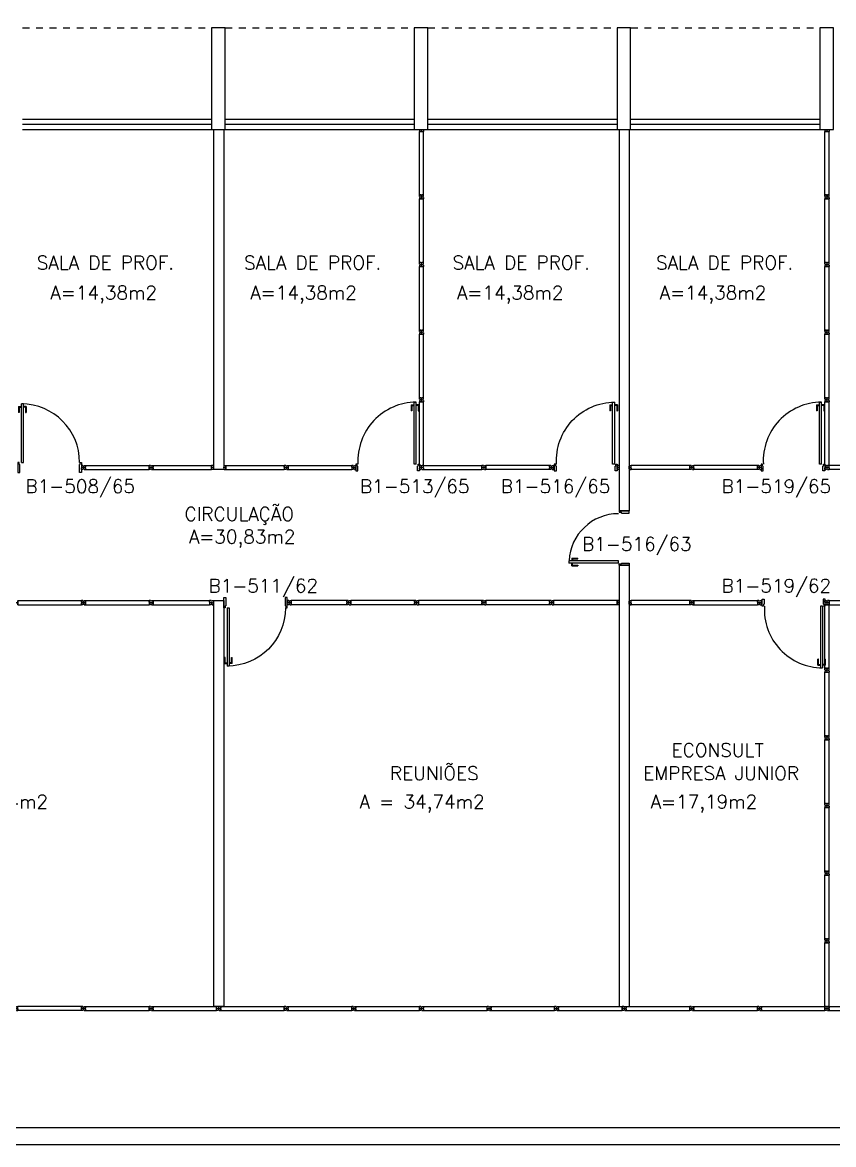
# Model space of a CAD drawing. Extents: x -16 to 243, y 482 to 579.
# Drawn here: x 39.38 to 51.38, y 552.19 to 568.78 of the extents above; entities that cross this region are included whole.
import ezdxf

# ---------------------------------------------------------------- set-up
doc = ezdxf.new("R2010")
doc.units = 0
doc.header["$LTSCALE"] = 0.02
doc.header["$MEASUREMENT"] = 0
doc.linetypes.add('HIDDEN2', pattern=[0.1875, 0.125, -0.0625])
doc.layers.get('0').update_dxf_attribs({"linetype": 'CONTINUOUS'})
for name, color, linetype in [('ALV', 2, 'CONTINUOUS'), ('AREA', 2, 'CONTINUOUS'), ('DIV', 2, 'CONTINUOUS'), ('ESQ', 1, 'CONTINUOUS'), ('ESTR', 3, 'CONTINUOUS'), ('PROJ', 1, 'HIDDEN2'), ('TEXTO', 2, 'CONTINUOUS'), ('TEXTO-ENDEREÇO', 2, 'CONTINUOUS'), ('USO1', 2, 'CONTINUOUS')]:
    doc.layers.add(name, color=color, linetype=linetype)
doc.styles.add('1', font='romans.shx')
doc.styles.add('UNB-100', font='simplex.shx', dxfattribs={"height": 0.2})
doc.styles.add('UNB-100-1', font='simplex.shx', dxfattribs={"height": 0.2})
doc.dimstyles.new('1-600', dxfattribs={"dimtxt": 1.1, "dimasz": 2.5, "dimexe": 2, "dimexo": 4, "dimgap": 0.2, "dimtad": 1, "dimdec": 0, "dimzin": 4, "dimdsep": 46, "dimlunit": 6, "dimtxsty": '1', "dimblk1": 'NONE', "dimblk2": 'NONE', "dimsah": 1, "dimcen": 0, "dimclrd": 2, "dimclre": 2, "dimclrt": 2, "dimadec": 0, "dimazin": 0, "dimtfac": 1, "dimtdec": 0, "dimtmove": 2, "dimatfit": 3, "dimldrblk": 'NONE', "dimfxl": 0, "dimtolj": 1, "dimtzin": 0, "dimarcsym": 0})

# ---------------------------------------------------------------- blocks, each defined once
blk = doc.blocks.new('PILAR-SLN')
blk.add_lwpolyline([(0.2, 0), (0.2, -1.5), (0, -1.5), (0, 0)], close=True)
blk = doc.blocks.new('DIVMT-SLN')
for p, q in [((-0.03, 0.03), (-0.03, 0.006)), ((-0.008, 0.03), (-0.03, 0.03)), ((-0.0185, 0.006), (-0.03, 0.006)), ((-0.0185, -0.006), (-0.0185, 0.006)), ((-0.008, 0.03), (-0.008, 0.02)), ((-0.008, 0.02), (0.008, 0.02)), ((-0.0051, 0), (0.0051, 0)), ((0.0051, 0), (-0.0051, 0)), ((-0.0051, 0), (0.0051, 0)), ((0, -0.0051), (0, 0.0051)), ((0, 0.0051), (0, -0.0051)), ((0.008, 0.03), (0.008, 0.02)), ((0.008, 0.03), (0.03, 0.03)), ((0.0205, 0.006), (0.03, 0.006)), ((0.0205, -0.006), (0.0205, 0.006)), ((0.0205, 0.006), (0.0205, -0.006)), ((0.0205, 0.006), (0.03, 0.006)), ((0.97, 0.03), (0.03, 0.03)), ((0.03, 0.006), (0.03, 0.03)), ((0.03, -0.03), (0.03, 0.03)), ((0.03, -0.005), (0.03, 0.005)), ((0.97, -0.03), (0.97, 0.03)), ((0.97, 0.03), (0.97, 0.009)), ((0.97, 0.009), (0.97, 0.027)), ((0.9795, 0.006), (0.97, 0.006)), ((0.97, -0.005), (0.97, 0.005)), ((0.9795, 0.006), (0.9795, -0.006)), ((1.0051, 0), (0.9949, 0)), ((1, 0.0051), (1, -0.0051)), ((-0.0185, -0.006), (-0.03, -0.006)), ((-0.03, -0.03), (-0.03, -0.006)), ((-0.008, -0.03), (-0.03, -0.03)), ((-0.008, -0.03), (-0.008, -0.02)), ((-0.008, -0.02), (0.008, -0.02)), ((0.008, -0.03), (0.008, -0.02)), ((0.008, -0.03), (0.03, -0.03)), ((0.0205, -0.006), (0.03, -0.006)), ((0.0205, -0.006), (0.03, -0.006)), ((0.03, -0.006), (0.03, -0.03)), ((0.97, -0.03), (0.03, -0.03)), ((0.9795, -0.006), (0.97, -0.006)), ((0.97, -0.009), (0.97, -0.027))]:
    blk.add_line(p, q)
blk = doc.blocks.new('MTT-SLN')
for p, q in [((-0.008, 0.03), (-0.03, 0.03)), ((-0.03, 0.03), (-0.03, 0.006)), ((-0.0185, 0.006), (-0.03, 0.006)), ((-0.0185, -0.006), (-0.0185, 0.006)), ((-0.008, 0.03), (-0.008, 0.02)), ((-0.008, 0.02), (0.008, 0.02)), ((-0.0051, 0), (0.0051, 0)), ((0, -0.0051), (0, 0.0051)), ((0.008, 0.03), (0.03, 0.03)), ((0.008, 0.03), (0.008, 0.02)), ((0.0205, -0.006), (0.0205, 0.006)), ((0.0205, 0.006), (0.03, 0.006)), ((0.03, 0.006), (0.03, 0.03)), ((-0.03, -0.03), (-0.03, -0.006)), ((-0.0185, -0.006), (-0.03, -0.006)), ((-0.008, -0.03), (-0.03, -0.03)), ((-0.008, -0.02), (0.008, -0.02)), ((-0.008, -0.03), (-0.008, -0.02)), ((0.008, -0.03), (0.008, -0.02)), ((0.008, -0.03), (0.03, -0.03)), ((0.0205, -0.006), (0.03, -0.006)), ((0.03, -0.006), (0.03, -0.03))]:
    blk.add_line(p, q)
blk = doc.blocks.new('MTINI-SLN')
for p, q in [((-0.03, 0.008), (-0.03, 0.03)), ((0.03, 0.03), (-0.03, 0.03)), ((-0.03, 0.008), (-0.02, 0.008)), ((-0.009, 0.03), (-0.027, 0.03)), ((-0.02, 0.008), (-0.02, 0)), ((-0.001, 0), (-0.02, 0)), ((-0.006, 0.02), (-0.006, 0.03)), ((-0.006, 0.023), (-0.006, 0.027)), ((-0.006, 0.02), (0.006, 0.02)), ((0.005, 0.03), (-0.005, 0.03)), ((0.005, 0), (-0.005, 0)), ((0.004, 0.02), (-0.004, 0.02)), ((0.02, 0), (-0.001, 0)), ((0, -0.005), (0, 0.005)), ((0.006, 0.02), (0.006, 0.03)), ((0.006, 0.023), (0.006, 0.027)), ((0.009, 0.03), (0.027, 0.03)), ((0.03, 0.008), (0.02, 0.008)), ((0.02, 0), (0.02, 0.008)), ((0.03, 0.008), (0.03, 0.03))]:
    blk.add_line(p, q)
blk = doc.blocks.new('DIV-SLN')
for p, q in [((-0.0051, 0), (0.0051, 0)), ((0, -0.0051), (0, 0.0051)), ((0.0205, 0.006), (0.03, 0.006)), ((0.0205, -0.006), (0.0205, 0.006)), ((0.03, 0.03), (0.97, 0.03)), ((0.03, 0.03), (0.03, -0.03)), ((0.03, 0.009), (0.03, 0.027)), ((0.03, 0.005), (0.03, -0.005)), ((0.97, 0.03), (0.97, -0.03)), ((0.9795, 0.006), (0.97, 0.006)), ((0.97, 0.005), (0.97, -0.005)), ((0.9795, -0.006), (0.9795, 0.006)), ((1.0051, 0), (0.9949, 0)), ((0.9949, 0), (1.0051, 0)), ((1, -0.0051), (1, 0.0051)), ((0.0205, -0.006), (0.03, -0.006)), ((0.03, -0.03), (0.03, -0.009)), ((0.03, -0.009), (0.03, -0.027)), ((0.03, -0.03), (0.97, -0.03)), ((0.9795, -0.006), (0.97, -0.006))]:
    blk.add_line(p, q)
blk = doc.blocks.new('PDV1E-SLN')
at = {"layer": 'DIV'}
for p, q in [((-0.94, 0.075), (-0.91, 0.075)), ((-0.94, 0.06), (-0.94, 0.075)), ((-0.94, -0.06), (-0.94, 0.06)), ((-0.91, 0.075), (-0.91, -0.045)), ((0, 0.075), (-0.03, 0.075)), ((-0.03, 0.075), (-0.03, -0.045)), ((0, 0.06), (0, 0.075)), ((0, -0.06), (0, 0.06)), ((-0.94, -0.075), (-0.94, -0.06)), ((-0.92, -0.075), (-0.94, -0.075)), ((-0.92, -0.045), (-0.92, -0.075)), ((-0.92, -0.045), (-0.91, -0.045)), ((-0.082, -0.075), (-0.082, -0.94)), ((-0.052, -0.075), (-0.082, -0.075)), ((-0.052, -0.075), (-0.052, -0.94)), ((-0.02, -0.045), (-0.03, -0.045)), ((-0.02, -0.045), (-0.02, -0.075)), ((-0.02, -0.075), (0, -0.075)), ((0, -0.075), (0, -0.06)), ((-0.082, -0.94), (-0.052, -0.94))]:
    blk.add_line(p, q, dxfattribs=at)
at = {"layer": 'DIV', "color": 1}
for p, q in [((-0.114, -0.81), (-0.124, -0.81)), ((-0.124, -0.9), (-0.124, -0.81)), ((-0.114, -0.89), (-0.114, -0.81)), ((-0.019, -0.81), (-0.009, -0.81)), ((-0.019, -0.89), (-0.019, -0.81)), ((-0.009, -0.9), (-0.009, -0.81)), ((-0.124, -0.9), (-0.082, -0.9)), ((-0.114, -0.89), (-0.082, -0.89)), ((-0.019, -0.89), (-0.052, -0.89)), ((-0.009, -0.9), (-0.052, -0.9))]:
    blk.add_line(p, q, dxfattribs=at)
blk.add_arc((-0.049, -0.075), 0.864, 179.9757, 269.8462, dxfattribs=at)
blk = doc.blocks.new('PE80-SLN')
at = {"color": 2}
for p, q in [((0.075, 0), (-0.075, 0)), ((-0.075, -0.03), (-0.075, 0)), ((0.075, 0), (0.075, -0.02)), ((0.04, -0.03), (-0.075, -0.03)), ((0.075, -0.02), (0.04, -0.02)), ((0.04, -0.03), (0.04, -0.02)), ((0.085, -0.03), (0.817, -0.03)), ((0.085, -0.03), (0.085, -0.065)), ((0.085, -0.065), (0.817, -0.065)), ((0.817, -0.065), (0.817, -0.03)), ((0.04, -0.771), (-0.075, -0.771)), ((-0.075, -0.771), (-0.075, -0.801)), ((0.075, -0.801), (-0.075, -0.801)), ((0.075, -0.802), (-0.075, -0.802)), ((0.04, -0.771), (0.04, -0.781)), ((0.075, -0.781), (0.04, -0.781)), ((0.075, -0.801), (0.075, -0.781))]:
    blk.add_line(p, q, dxfattribs=at)
at = {"color": 1}
for p, q in [((0.777, 0.01), (0.687, 0.01)), ((0.687, 0), (0.687, 0.01)), ((0.777, 0.01), (0.777, -0.03)), ((0.767, 0), (0.687, 0)), ((0.767, -0.095), (0.687, -0.095)), ((0.687, -0.095), (0.687, -0.105)), ((0.777, -0.105), (0.687, -0.105)), ((0.767, 0), (0.767, -0.03)), ((0.767, -0.095), (0.767, -0.065)), ((0.777, -0.105), (0.777, -0.065))]:
    blk.add_line(p, q, dxfattribs=at)
blk.add_arc((0.085, -0.03), 0.731, 270, 357.3429, dxfattribs=at)
blk = doc.blocks.new('PDV2E-SLN')
at = {"layer": 'DIV', "color": 1}
for p, q in [((0.023, 0.925), (0.063, 0.925)), ((0.023, 0.925), (0.023, 0.835)), ((0.033, 0.835), (0.023, 0.835)), ((0.033, 0.915), (0.063, 0.915)), ((0.033, 0.915), (0.033, 0.835)), ((0.138, 0.925), (0.097, 0.925)), ((0.128, 0.915), (0.097, 0.915)), ((0.128, 0.915), (0.128, 0.835)), ((0.128, 0.835), (0.137, 0.835)), ((0.138, 0.925), (0.138, 0.835))]:
    blk.add_line(p, q, dxfattribs=at)
at = {"layer": 'DIV'}
for p, q in [((0.065, 0.05), (0.065, 0.965)), ((0.095, 0.965), (0.065, 0.965)), ((0.095, 0.05), (0.095, 0.965)), ((0.049, 0.05), (0.029, 0.05)), ((0.029, 0.05), (0.029, 0.035)), ((0.029, 0.035), (0.029, -0.035)), ((0.049, 0.02), (0.049, 0.05)), ((0.049, 0.02), (0.059, 0.02)), ((0.059, -0.05), (0.059, 0.02)), ((0.065, 0.05), (0.095, 0.05)), ((0.928, -0.05), (0.928, 0.02)), ((0.938, 0.02), (0.928, 0.02)), ((0.938, 0.05), (0.958, 0.05)), ((0.938, 0.02), (0.938, 0.05)), ((0.958, 0.05), (0.958, 0.035)), ((0.958, 0.035), (0.958, -0.035)), ((0.029, -0.035), (0.029, -0.05)), ((0.029, -0.05), (0.059, -0.05)), ((0.958, -0.05), (0.928, -0.05)), ((0.958, -0.035), (0.958, -0.05))]:
    blk.add_line(p, q, dxfattribs=at)
at = {"layer": 'DIV', "color": 1}
blk.add_arc((0.063, 0.1), 0.864, 356.655, 89.8436, dxfattribs=at)
blk = doc.blocks.new('PDV2D-SLN')
at = {"layer": 'DIV'}
for p, q in [((0.03, 0.05), (0.06, 0.05)), ((0.03, 0.035), (0.03, 0.05)), ((0.03, -0.035), (0.03, 0.035)), ((0.06, 0.05), (0.06, -0.02)), ((0.941, 0.05), (0.941, -0.02)), ((0.971, 0.05), (0.941, 0.05)), ((0.971, 0.035), (0.971, 0.05)), ((0.971, -0.035), (0.971, 0.035)), ((0.03, -0.05), (0.03, -0.035)), ((0.05, -0.05), (0.03, -0.05)), ((0.05, -0.02), (0.06, -0.02)), ((0.05, -0.02), (0.05, -0.05)), ((0.079, -0.05), (0.109, -0.05)), ((0.079, -0.05), (0.079, -0.965)), ((0.109, -0.05), (0.109, -0.965)), ((0.951, -0.02), (0.941, -0.02)), ((0.951, -0.02), (0.951, -0.05)), ((0.951, -0.05), (0.971, -0.05)), ((0.971, -0.05), (0.971, -0.035)), ((0.109, -0.965), (0.079, -0.965))]:
    blk.add_line(p, q, dxfattribs=at)
at = {"layer": 'DIV', "color": 1}
for p, q in [((0.036, -0.925), (0.036, -0.835)), ((0.046, -0.835), (0.036, -0.835)), ((0.036, -0.925), (0.076, -0.925)), ((0.046, -0.915), (0.046, -0.835)), ((0.046, -0.915), (0.076, -0.915)), ((0.141, -0.915), (0.111, -0.915)), ((0.151, -0.925), (0.111, -0.925)), ((0.141, -0.915), (0.141, -0.835)), ((0.141, -0.835), (0.151, -0.835)), ((0.151, -0.925), (0.151, -0.835))]:
    blk.add_line(p, q, dxfattribs=at)
blk.add_arc((0.076, -0.1), 0.864, 270.1564, 3.345, dxfattribs=at)
blk = doc.blocks.new('DIVINI-SLN')
for p, q in [((-0.005, 0), (0.005, 0)), ((0.008, 0.02), (0, 0.02)), ((0, 0.001), (0, 0.02)), ((0, -0.005), (0, 0.005)), ((0, -0.02), (0, 0.001)), ((0.008, 0.03), (0.03, 0.03)), ((0.008, 0.03), (0.008, 0.02)), ((0.02, 0.006), (0.03, 0.006)), ((0.02, 0.006), (0.02, -0.006)), ((0.02, -0.004), (0.02, 0.004)), ((0.023, 0.006), (0.027, 0.006)), ((0.97, 0.03), (0.03, 0.03)), ((0.03, -0.03), (0.03, 0.03)), ((0.03, 0.009), (0.03, 0.027)), ((0.03, -0.005), (0.03, 0.005)), ((0.97, 0.03), (0.97, 0.009)), ((0.97, -0.03), (0.97, 0.03)), ((0.97, 0.009), (0.97, 0.027)), ((0.98, 0.006), (0.97, 0.006)), ((0.97, -0.005), (0.97, 0.005)), ((0.98, 0.006), (0.98, -0.006)), ((0.99, 0), (1.008, 0)), ((0.999, 0.006), (0.999, -0.006)), ((0, -0.02), (0.008, -0.02)), ((0.008, -0.03), (0.008, -0.02)), ((0.008, -0.03), (0.03, -0.03)), ((0.02, -0.006), (0.03, -0.006)), ((0.023, -0.006), (0.027, -0.006)), ((0.03, -0.009), (0.03, -0.027)), ((0.97, -0.03), (0.03, -0.03)), ((0.98, -0.006), (0.97, -0.006)), ((0.97, -0.009), (0.97, -0.027))]:
    blk.add_line(p, q)
blk = doc.blocks.new('*D50')
at = {"layer": 'USO1', "color": 2, "lineweight": -2}
for p, q in [((30.181, 572.697), (30.181, 577.197)), ((96.184, 572.697), (96.184, 577.197)), ((96.184, 575.197), (30.181, 575.197))]:
    blk.add_line(p, q, dxfattribs=at)
at = {"layer": 'USO1', "color": 2, "insert": (63.183, 575.947), "char_height": 1.1, "attachment_point": 5, "style": '1'}
blk.add_mtext('\\A1;Economia', dxfattribs=at)
blk = doc.blocks.new('_NONE')
at = {"color": 0, "linetype": 'ByBlock'}
blk.add_circle((0, 0), 0.25, dxfattribs=at)

msp = doc.modelspace()

# ---------------------------------------------------------------- linework, layer by layer
at = {"layer": 'ALV'}
for p, q in [((42.212, 567.197), (42.212, 562.168)), ((42.362, 567.197), (42.362, 562.168)), ((48.212, 567.197), (48.212, 561.554)), ((48.362, 567.197), (48.362, 561.554)), ((42.362, 562.168), (42.212, 562.168)), ((48.362, 561.554), (48.212, 561.554)), ((48.212, 560.753), (48.212, 554.229)), ((48.362, 560.753), (48.212, 560.753)), ((48.362, 560.753), (48.362, 554.229)), ((42.212, 560.228), (42.212, 554.23)), ((42.212, 560.228), (42.362, 560.228)), ((42.362, 560.228), (42.362, 554.23)), ((42.212, 554.23), (42.362, 554.23)), ((48.212, 554.229), (48.362, 554.229)), ((0.227, 552.435), (222.187, 552.435)), ((0.227, 552.185), (222.237, 552.185))]:
    msp.add_line(p, q, dxfattribs=at)
at = {"layer": 'DIV'}
for p, q in [((41.282, 562.198), (41.292, 562.198)), ((41.287, 562.203), (41.287, 562.193)), ((41.307, 562.204), (41.317, 562.204)), ((41.307, 562.204), (41.307, 562.192)), ((41.307, 562.192), (41.317, 562.192)), ((41.317, 562.228), (41.317, 562.207)), ((41.317, 562.168), (41.317, 562.228)), ((41.317, 562.228), (42.182, 562.228)), ((41.317, 562.207), (41.317, 562.225)), ((41.317, 562.193), (41.317, 562.203)), ((41.317, 562.189), (41.317, 562.171)), ((41.317, 562.168), (42.182, 562.168)), ((42.182, 562.168), (42.182, 562.228)), ((42.357, 562.198), (42.367, 562.198)), ((42.362, 562.193), (42.362, 562.203)), ((42.382, 562.204), (42.392, 562.204)), ((42.382, 562.192), (42.382, 562.204)), ((42.382, 562.192), (42.392, 562.192)), ((42.392, 562.228), (42.392, 562.168)), ((42.392, 562.228), (43.257, 562.228)), ((42.392, 562.207), (42.392, 562.225)), ((42.392, 562.203), (42.392, 562.193)), ((42.392, 562.168), (42.392, 562.189)), ((42.392, 562.189), (42.392, 562.171)), ((42.392, 562.168), (43.257, 562.168)), ((43.257, 562.228), (43.257, 562.168)), ((43.279, 562.228), (43.257, 562.228)), ((43.257, 562.204), (43.257, 562.228)), ((43.266, 562.204), (43.257, 562.204)), ((43.266, 562.204), (43.257, 562.204)), ((43.257, 562.203), (43.257, 562.193)), ((43.266, 562.192), (43.257, 562.192)), ((43.266, 562.192), (43.257, 562.192)), ((43.257, 562.192), (43.257, 562.168)), ((43.279, 562.168), (43.257, 562.168)), ((43.266, 562.192), (43.266, 562.204)), ((43.266, 562.204), (43.266, 562.192)), ((43.279, 562.228), (43.279, 562.218)), ((43.295, 562.218), (43.279, 562.218)), ((43.295, 562.178), (43.279, 562.178)), ((43.279, 562.168), (43.279, 562.178)), ((43.292, 562.198), (43.282, 562.198)), ((43.282, 562.198), (43.292, 562.198)), ((43.292, 562.198), (43.282, 562.198)), ((43.287, 562.193), (43.287, 562.203)), ((43.287, 562.203), (43.287, 562.193)), ((43.295, 562.228), (43.317, 562.228)), ((43.295, 562.228), (43.295, 562.218)), ((43.295, 562.168), (43.295, 562.178)), ((43.295, 562.168), (43.317, 562.168)), ((43.305, 562.204), (43.305, 562.192)), ((43.305, 562.204), (43.317, 562.204)), ((43.305, 562.192), (43.317, 562.192)), ((43.317, 562.228), (43.317, 562.204)), ((43.317, 562.168), (43.317, 562.192)), ((45.316, 562.228), (46.181, 562.228)), ((45.316, 562.168), (46.181, 562.168)), ((46.181, 562.168), (46.181, 562.228)), ((46.191, 562.204), (46.181, 562.204)), ((46.181, 562.193), (46.181, 562.203)), ((46.191, 562.192), (46.181, 562.192)), ((46.191, 562.204), (46.191, 562.192)), ((46.206, 562.198), (46.216, 562.198)), ((46.216, 562.198), (46.206, 562.198)), ((46.211, 562.203), (46.211, 562.193)), ((48.182, 562.168), (48.182, 562.228)), ((48.182, 562.228), (48.182, 562.207)), ((48.182, 562.207), (48.182, 562.225)), ((48.191, 562.204), (48.182, 562.204)), ((48.182, 562.193), (48.182, 562.203)), ((48.191, 562.192), (48.182, 562.192)), ((48.182, 562.189), (48.182, 562.171)), ((48.191, 562.204), (48.191, 562.192)), ((48.217, 562.198), (48.206, 562.198)), ((48.212, 562.203), (48.212, 562.193)), ((48.367, 562.198), (48.356, 562.198)), ((48.356, 562.198), (48.367, 562.198)), ((48.361, 562.203), (48.361, 562.193)), ((48.382, 562.204), (48.382, 562.192)), ((48.382, 562.204), (48.391, 562.204)), ((48.382, 562.192), (48.391, 562.192)), ((49.257, 562.228), (48.391, 562.228)), ((48.391, 562.168), (48.391, 562.228)), ((48.391, 562.193), (48.391, 562.203)), ((49.257, 562.168), (48.391, 562.168)), ((49.257, 562.168), (49.257, 562.228)), ((49.257, 562.228), (49.257, 562.207)), ((49.257, 562.207), (49.257, 562.225)), ((49.266, 562.204), (49.257, 562.204)), ((49.257, 562.193), (49.257, 562.203)), ((49.266, 562.192), (49.257, 562.192)), ((49.257, 562.189), (49.257, 562.171)), ((49.266, 562.204), (49.266, 562.192)), ((49.292, 562.198), (49.282, 562.198)), ((49.287, 562.203), (49.287, 562.193)), ((41.282, 560.198), (41.292, 560.198)), ((41.287, 560.193), (41.287, 560.203)), ((41.307, 560.204), (41.317, 560.204)), ((41.307, 560.192), (41.307, 560.204)), ((41.307, 560.192), (41.317, 560.192)), ((41.317, 560.228), (41.317, 560.168)), ((41.317, 560.228), (42.152, 560.228)), ((41.317, 560.207), (41.317, 560.225)), ((41.317, 560.203), (41.317, 560.193)), ((41.317, 560.168), (41.317, 560.189)), ((41.317, 560.189), (41.317, 560.171)), ((42.152, 560.228), (42.152, 560.168)), ((42.174, 560.228), (42.152, 560.228)), ((42.152, 560.204), (42.152, 560.228)), ((42.161, 560.204), (42.152, 560.204)), ((42.161, 560.204), (42.152, 560.204)), ((42.152, 560.203), (42.152, 560.193)), ((42.161, 560.192), (42.152, 560.192)), ((42.161, 560.192), (42.152, 560.192)), ((42.152, 560.192), (42.152, 560.168)), ((42.161, 560.192), (42.161, 560.204)), ((42.161, 560.204), (42.161, 560.192)), ((42.174, 560.228), (42.174, 560.218)), ((42.19, 560.218), (42.174, 560.218)), ((42.19, 560.178), (42.174, 560.178)), ((42.174, 560.168), (42.174, 560.178)), ((42.187, 560.198), (42.177, 560.198)), ((42.177, 560.198), (42.187, 560.198)), ((42.187, 560.198), (42.177, 560.198)), ((42.182, 560.193), (42.182, 560.203)), ((42.182, 560.203), (42.182, 560.193)), ((42.19, 560.228), (42.212, 560.228)), ((42.19, 560.228), (42.19, 560.218)), ((42.19, 560.168), (42.19, 560.178)), ((42.2, 560.204), (42.2, 560.192)), ((42.2, 560.204), (42.212, 560.204)), ((42.2, 560.192), (42.212, 560.192)), ((42.212, 560.228), (42.212, 560.168)), ((42.212, 560.228), (42.212, 560.204)), ((42.212, 560.203), (42.212, 560.193)), ((42.212, 560.168), (42.212, 560.192)), ((43.324, 560.228), (43.302, 560.228)), ((43.302, 560.228), (43.302, 560.204)), ((43.313, 560.204), (43.302, 560.204)), ((43.313, 560.192), (43.302, 560.192)), ((43.302, 560.168), (43.302, 560.192)), ((43.313, 560.204), (43.313, 560.192)), ((43.324, 560.228), (43.324, 560.218)), ((43.324, 560.218), (43.34, 560.218)), ((43.324, 560.168), (43.324, 560.178)), ((43.324, 560.178), (43.34, 560.178)), ((43.327, 560.198), (43.337, 560.198)), ((43.337, 560.198), (43.327, 560.198)), ((43.327, 560.198), (43.337, 560.198)), ((43.332, 560.203), (43.332, 560.193)), ((43.332, 560.193), (43.332, 560.203)), ((43.34, 560.228), (43.34, 560.218)), ((43.34, 560.228), (43.362, 560.228)), ((43.34, 560.168), (43.34, 560.178)), ((43.352, 560.204), (43.352, 560.192)), ((43.352, 560.204), (43.362, 560.204)), ((43.352, 560.192), (43.352, 560.204)), ((43.352, 560.204), (43.362, 560.204)), ((43.352, 560.192), (43.362, 560.192)), ((43.352, 560.192), (43.362, 560.192)), ((44.182, 560.228), (43.362, 560.228)), ((43.362, 560.204), (43.362, 560.228)), ((43.362, 560.228), (43.362, 560.168)), ((43.362, 560.203), (43.362, 560.193)), ((43.362, 560.192), (43.362, 560.168)), ((44.182, 560.228), (44.182, 560.168)), ((44.182, 560.207), (44.182, 560.225)), ((44.192, 560.204), (44.182, 560.204)), ((44.182, 560.203), (44.182, 560.193)), ((44.192, 560.192), (44.182, 560.192)), ((44.182, 560.189), (44.182, 560.171)), ((44.182, 560.168), (44.182, 560.189)), ((44.192, 560.192), (44.192, 560.204)), ((44.217, 560.198), (44.207, 560.198)), ((44.212, 560.193), (44.212, 560.203)), ((48.367, 560.198), (48.356, 560.198)), ((48.356, 560.198), (48.367, 560.198)), ((48.361, 560.203), (48.361, 560.193)), ((48.382, 560.204), (48.382, 560.192)), ((48.382, 560.204), (48.391, 560.204)), ((48.382, 560.192), (48.391, 560.192)), ((49.257, 560.228), (48.391, 560.228)), ((48.391, 560.168), (48.391, 560.228)), ((48.391, 560.193), (48.391, 560.203)), ((49.257, 560.228), (49.257, 560.207)), ((49.257, 560.168), (49.257, 560.228)), ((49.257, 560.207), (49.257, 560.225)), ((49.266, 560.204), (49.257, 560.204)), ((49.257, 560.193), (49.257, 560.203)), ((49.266, 560.192), (49.257, 560.192)), ((49.257, 560.189), (49.257, 560.171)), ((49.266, 560.204), (49.266, 560.192)), ((49.292, 560.198), (49.282, 560.198)), ((49.287, 560.203), (49.287, 560.193)), ((41.317, 560.168), (42.152, 560.168)), ((42.174, 560.168), (42.152, 560.168)), ((42.19, 560.168), (42.212, 560.168)), ((43.324, 560.168), (43.302, 560.168)), ((43.34, 560.168), (43.362, 560.168)), ((44.182, 560.168), (43.362, 560.168)), ((49.257, 560.168), (48.391, 560.168))]:
    msp.add_line(p, q, dxfattribs=at)
at = {"layer": 'ESQ'}
for p, q in [((39.387, 567.347), (42.188, 567.347)), ((42.387, 567.347), (45.188, 567.347)), ((45.387, 567.347), (48.188, 567.347)), ((48.387, 567.347), (51.188, 567.347)), ((39.387, 567.272), (42.188, 567.272)), ((39.387, 567.197), (42.188, 567.197)), ((42.387, 567.272), (45.188, 567.272)), ((42.387, 567.197), (45.188, 567.197)), ((45.387, 567.272), (48.188, 567.272)), ((45.387, 567.197), (48.188, 567.197)), ((48.387, 567.272), (51.188, 567.272)), ((48.387, 567.197), (51.188, 567.197))]:
    msp.add_line(p, q, dxfattribs=at)
at = {"layer": 'PROJ'}
for p, q in [((39.387, 568.697), (42.187, 568.697)), ((42.387, 568.697), (45.187, 568.697)), ((45.387, 568.697), (48.187, 568.697)), ((48.387, 568.697), (51.187, 568.697))]:
    msp.add_line(p, q, dxfattribs=at)

# ---------------------------------------------------------------- block references
at = {"rotation": 180}
msp.add_blockref('PDV1E-SLN', (39.317, 562.198), dxfattribs=at)
at = {"xscale": -1}
msp.add_blockref('PDV1E-SLN', (42.362, 560.198), dxfattribs=at)
at = {"layer": 'DIV'}
for name, p, rotation in [('DIVINI-SLN', (45.287, 567.197), 270), ('DIVINI-SLN', (51.287, 567.197), 270), ('DIVMT-SLN', (45.287, 566.198), 270), ('DIVMT-SLN', (51.287, 566.198), 270), ('DIVMT-SLN', (45.287, 565.198), 270), ('DIVMT-SLN', (51.287, 565.198), 270), ('DIVMT-SLN', (45.287, 564.198), 270), ('DIVMT-SLN', (51.287, 564.198), 270), ('DIVMT-SLN', (45.287, 563.198), 270), ('DIVMT-SLN', (51.287, 563.198), 270), ('PDV2D-SLN', (45.287, 562.198), 180), ('PDV2D-SLN', (51.284, 562.198), 180), ('MTINI-SLN', (42.212, 562.198), 90), ('DIVMT-SLN', (44.287, 562.198), 180), ('MTINI-SLN', (48.212, 562.198), 90), ('MTINI-SLN', (48.361, 562.198), 270), ('DIV-SLN', (50.287, 562.198), 180), ('DIV-SLN', (52.287, 562.198), 180), ('PE80-SLN', (48.287, 560.753), 180), ('DIVMT-SLN', (40.287, 560.198), 180), ('DIVMT-SLN', (41.287, 560.198), 180), ('MTINI-SLN', (48.361, 560.198), 270), ('DIVMT-SLN', (50.287, 560.198), 180), ('PDV2E-SLN', (51.287, 560.198), 180), ('DIVMT-SLN', (51.287, 560.198), 270), ('DIVMT-SLN', (52.287, 560.198), 180), ('DIVMT-SLN', (51.287, 559.198), 270), ('DIVMT-SLN', (51.287, 558.198), 270), ('DIVMT-SLN', (51.287, 557.198), 270), ('DIVMT-SLN', (51.287, 556.198), 270), ('DIVMT-SLN', (51.287, 555.198), 270)]:
    msp.add_blockref(name, p, dxfattribs=dict(at, rotation=rotation))
at = {"layer": 'DIV', "xscale": -1}
for name, p in [('PDV2E-SLN', (48.211, 562.198)), ('DIVMT-SLN', (41.287, 562.198)), ('MTT-SLN', (47.211, 562.198)), ('DIVMT-SLN', (41.287, 554.198)), ('DIVMT-SLN', (42.287, 554.198)), ('DIVMT-SLN', (43.287, 554.198)), ('DIVMT-SLN', (44.287, 554.198)), ('DIVMT-SLN', (45.287, 554.198)), ('DIVMT-SLN', (46.287, 554.198)), ('DIVMT-SLN', (47.287, 554.198)), ('DIVMT-SLN', (48.287, 554.198)), ('DIVMT-SLN', (49.287, 554.198)), ('DIVMT-SLN', (50.287, 554.198)), ('DIVMT-SLN', (51.287, 554.198)), ('DIVMT-SLN', (52.287, 554.198))]:
    msp.add_blockref(name, p, dxfattribs=at)
for name, p, rotation in [('MTT-SLN', (40.287, 562.198), 180), ('MTINI-SLN', (42.362, 562.198), 270), ('DIVMT-SLN', (46.211, 562.198), 180), ('DIVMT-SLN', (44.212, 560.198), 180), ('DIVMT-SLN', (45.212, 560.198), 180), ('DIVMT-SLN', (46.212, 560.198), 180), ('DIVMT-SLN', (47.212, 560.198), 180), ('MTINI-SLN', (48.212, 560.198), 90)]:
    msp.add_blockref(name, p, dxfattribs=dict(at, rotation=rotation))
at = {"layer": 'DIV'}
for name, p in [('MTT-SLN', (45.287, 562.198)), ('MTT-SLN', (49.287, 562.198)), ('MTT-SLN', (50.287, 562.198)), ('MTT-SLN', (51.287, 562.198)), ('MTT-SLN', (40.287, 560.198)), ('MTT-SLN', (49.287, 560.198)), ('DIVMT-SLN', (39.287, 554.198)), ('MTT-SLN', (40.287, 554.198))]:
    msp.add_blockref(name, p, dxfattribs=at)
at = {"layer": 'ESTR', "xscale": -1}
for p in [(42.381, 568.697), (45.381, 568.697), (48.381, 568.697), (51.381, 568.697)]:
    msp.add_blockref('PILAR-SLN', p, dxfattribs=at)

# ---------------------------------------------------------------- texts
at = {"layer": 'AREA', "style": 'UNB-100'}
for s, p in [('A=14,38m2', (39.798, 564.683)), ('A=14,38m2', (42.754, 564.683)), ('A=14,38m2', (45.811, 564.683)), ('A=14,38m2', (48.811, 564.683)), ('A=30,83m2', (41.846, 561.075)), ('A=34,74m2', (38.185, 557.156)), ('A = 34,74m2', (44.37, 557.156)), ('A=17,19m2', (48.677, 557.156))]:
    msp.add_text(s, height=0.2, dxfattribs=at).set_placement(p)
at = {"layer": 'TEXTO', "linetype": 'Continuous', "style": 'UNB-100'}
for s, p in [('SALA DE PROF.', (39.596, 565.126)), ('SALA DE PROF.', (42.662, 565.126)), ('SALA DE PROF.', (45.747, 565.126)), ('SALA DE PROF.', (48.757, 565.126)), ('CIRCULAÇÃO', (41.782, 561.408)), ('ECONSULT', (48.988, 557.918)), ('REUNIÕES', (44.822, 557.576)), ('EMPRESA JUNIOR', (48.569, 557.576))]:
    msp.add_text(s, height=0.2, dxfattribs=at).set_placement(p)
at = {"layer": 'TEXTO-ENDEREÇO', "style": 'UNB-100-1'}
for s, p in [('B1-508/65', (39.429, 561.82)), ('B1-513/65', (44.378, 561.82)), ('B1-516/65', (46.461, 561.82)), ('B1-519/65', (49.727, 561.82)), ('B1-516/63', (47.664, 560.965)), ('B1-511/62', (42.137, 560.348)), ('B1-519/62', (49.727, 560.348))]:
    msp.add_text(s, height=0.2, dxfattribs=at).set_placement(p)

# ---------------------------------------------------------------- dimensions: what is measured, and where the dimension line sits
at = {"layer": 'USO1'}
dim = msp.add_aligned_dim(p1=(96.184, 568.697), p2=(30.181, 568.697), distance=-6.5, text='Economia', dimstyle='1-600', dxfattribs=at)
dim.commit()
dim.dimension.update_dxf_attribs({"geometry": '*D50', "text_midpoint": (63.183, 575.947)})

doc.saveas('drawing.dxf')
